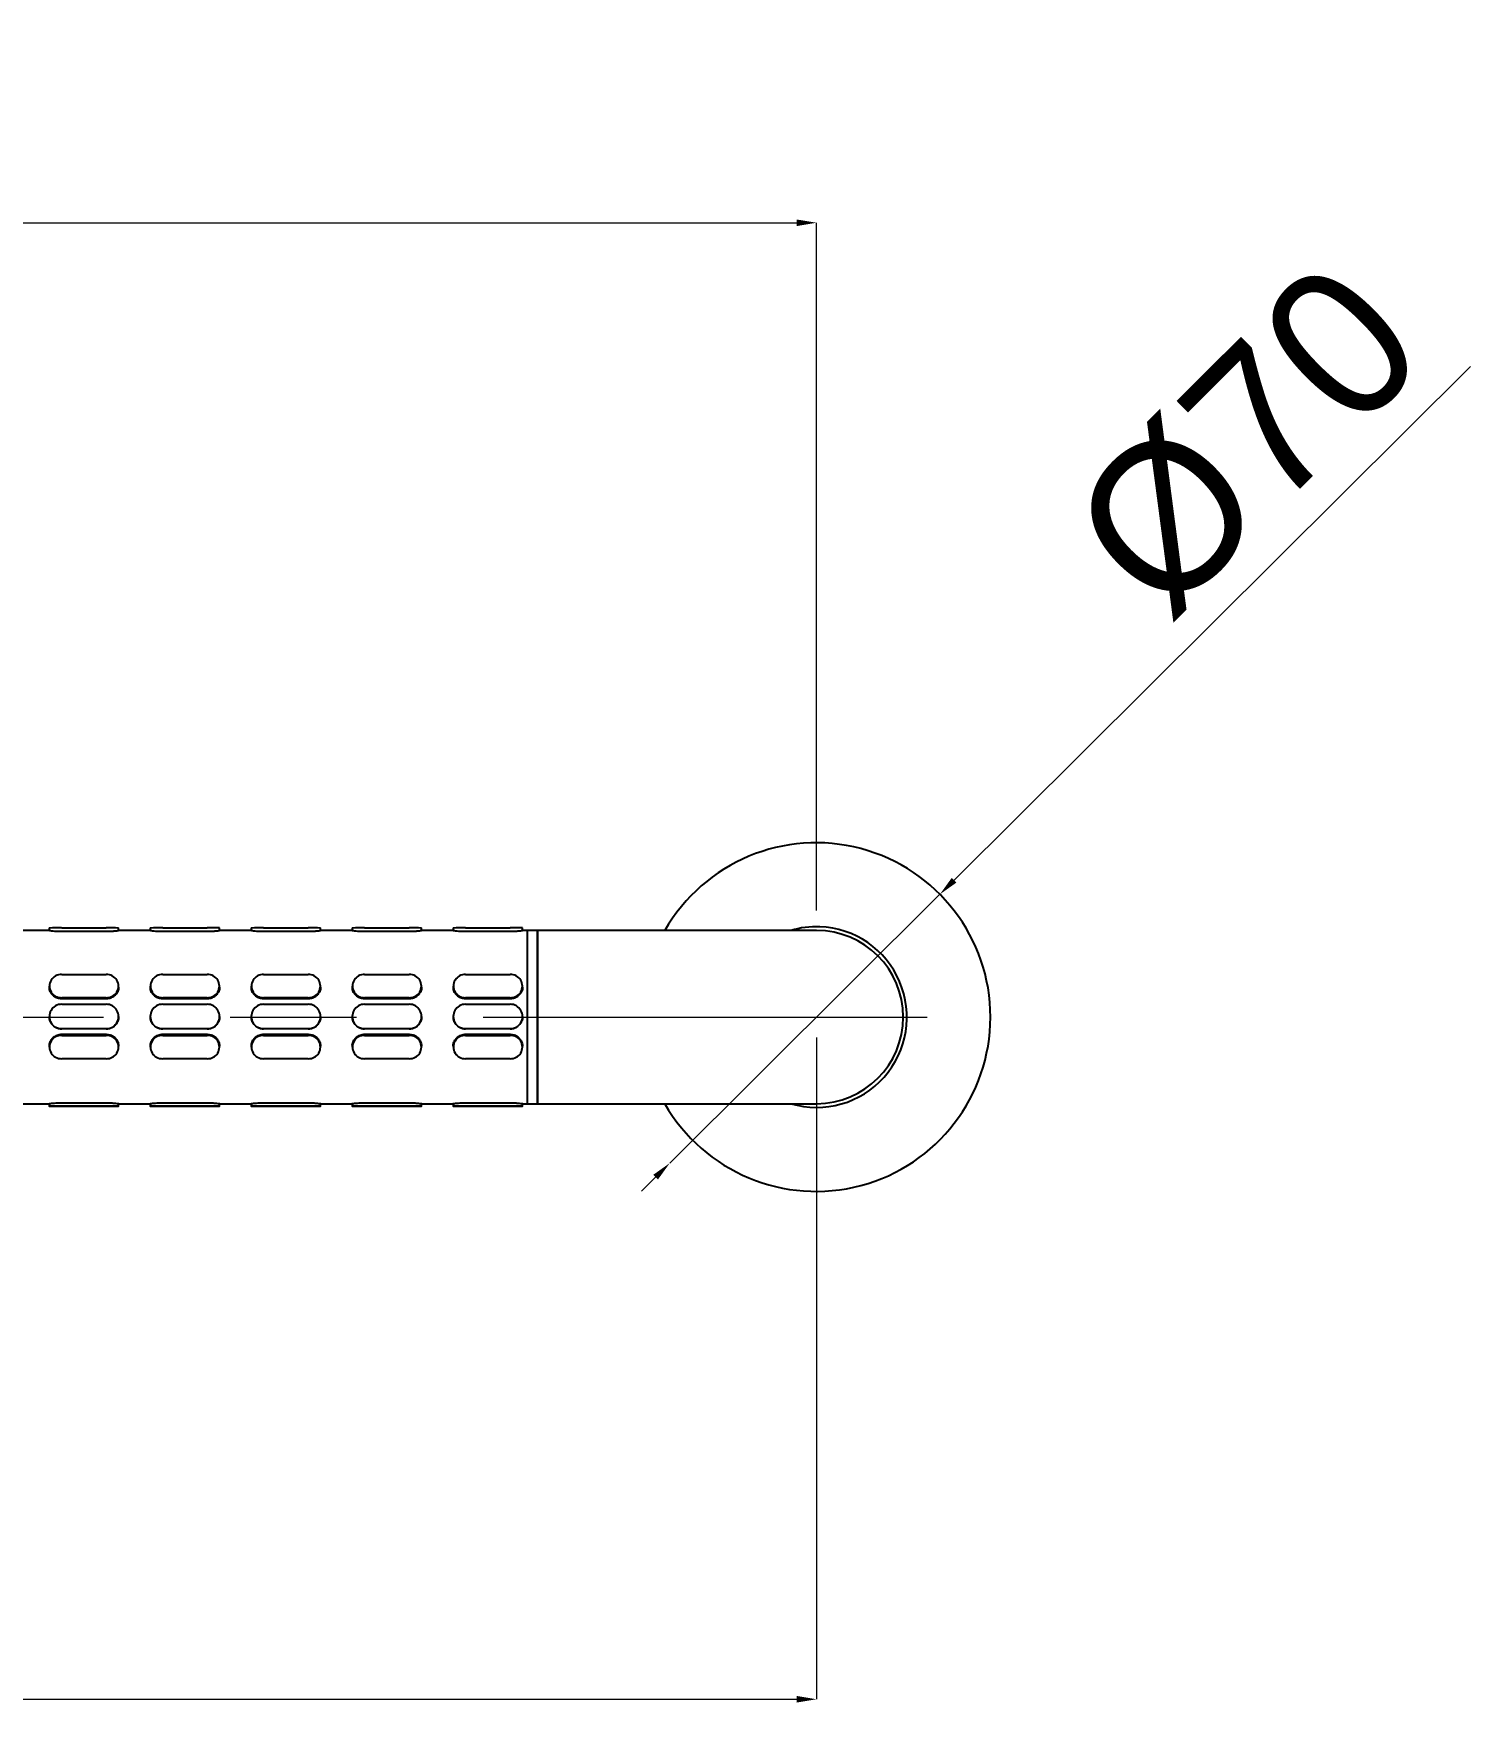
# Model space of a CAD drawing. Extents: x 0 to 3611, y 0 to 2646.
# Drawn here: x 881.6 to 1170.1, y 898.7 to 1234.6 of the extents above; entities that cross this region are included whole.
import ezdxf

# ---------------------------------------------------------------- set-up
doc = ezdxf.new("R2010")
doc.units = 0
doc.header["$LTSCALE"] = 10
doc.header["$MEASUREMENT"] = 0
doc.header["$PDMODE"] = 3
doc.header["$PDSIZE"] = -10
doc.linetypes.add('CENTERX2', pattern=[20.32, 12.7, -2.54, 2.54, -2.54])
doc.layers.get('0').update_dxf_attribs({"linetype": 'CONTINUOUS'})
doc.layers.get('DEFPOINTS').update_dxf_attribs({"linetype": 'CONTINUOUS'})
doc.layers.add('10', color=7, linetype='CONTINUOUS')
doc.styles.add('Daelim Dimension', font='')
doc.styles.get('Daelim Dimension').set_extended_font_data('나눔고딕')
doc.dimstyles.new('DEFAULT', dxfattribs={"dimscale": 2, "dimtxt": 2, "dimasz": 2, "dimexe": 0, "dimexo": 2, "dimgap": 1, "dimtad": 1, "dimdec": 0, "dimzin": 9, "dimdsep": 46, "dimtxsty": 'Daelim Dimension', "dimcen": 0.5, "dimclrd": 5, "dimclre": 5, "dimclrt": 256, "dimadec": 1, "dimazin": 0, "dimtfac": 1, "dimtdec": 0, "dimtix": 1, "dimtmove": 0, "dimatfit": 3, "dimfxl": 1, "dimtolj": 1, "dimtzin": 1, "dimlwd": 9, "dimlwe": 9, "dimarcsym": 0})

# ---------------------------------------------------------------- blocks, each defined once
blk = doc.blocks.new('*D6')
at = {"color": 5, "lineweight": 9, "transparency": 16777216}
for p, q in [((428.79, 1059.25), (428.79, 1196.62)), ((432.79, 1196.62), (1034.79, 1196.62)), ((1038.79, 1058.5), (1038.79, 1196.62))]:
    blk.add_line(p, q, dxfattribs=at)
at = {"color": 5, "transparency": 16777216}
for points in [[(432.79, 1197.28), (432.79, 1195.95), (428.79, 1196.62)], [(1034.79, 1197.28), (1034.79, 1195.95), (1038.79, 1196.62)]]:
    blk.add_solid(points, dxfattribs=at)
at = {"layer": 'DEFPOINTS', "color": 0, "transparency": 16777216}
for p in [(1038.79, 1196.62), (428.79, 1055.25), (1038.79, 1054.5)]:
    blk.add_point(p, dxfattribs=at)
at = {"color": 7, "transparency": 16777216, "insert": (733.79, 1214.95), "char_height": 30, "attachment_point": 5, "style": 'Daelim Dimension'}
blk.add_mtext('\\A1;610', dxfattribs=at)
blk = doc.blocks.new('*D2')
at = {"color": 5, "lineweight": 9, "transparency": 16777216}
for p, q in [((338.79, 1056.59), (338.79, 900.12)), ((1038.79, 1033.02), (1038.79, 900.12)), ((342.79, 900.12), (1034.79, 900.12))]:
    blk.add_line(p, q, dxfattribs=at)
at = {"color": 5, "transparency": 16777216}
for points in [[(342.79, 900.79), (342.79, 899.45), (338.79, 900.12)], [(1034.79, 900.79), (1034.79, 899.45), (1038.79, 900.12)]]:
    blk.add_solid(points, dxfattribs=at)
at = {"layer": 'DEFPOINTS', "color": 0, "transparency": 16777216}
for p in [(338.79, 1060.59), (1038.79, 1037.02), (1038.79, 900.12)]:
    blk.add_point(p, dxfattribs=at)
at = {"color": 7, "transparency": 16777216, "insert": (688.79, 918.34), "char_height": 30, "attachment_point": 5, "style": 'Daelim Dimension'}
blk.add_mtext('\\A1;700', dxfattribs=at)
blk = doc.blocks.new('*D7')
at = {"color": 5, "lineweight": 9, "transparency": 16777216}
for p, q in [((1170.08, 1167.77), (1066.39, 1064.58)), ((1009.32, 1007.78), (1063.55, 1061.76)), ((1006.48, 1004.96), (1003.64, 1002.14))]:
    blk.add_line(p, q, dxfattribs=at)
at = {"color": 5, "transparency": 16777216}
for points in [[(1065.92, 1065.05), (1066.86, 1064.11), (1063.55, 1061.76)], [(1006.01, 1005.44), (1006.95, 1004.49), (1009.32, 1007.78)]]:
    blk.add_solid(points, dxfattribs=at)
at = {"layer": 'DEFPOINTS', "color": 0, "transparency": 16777216}
for p in [(1063.55, 1061.76), (1009.32, 1007.78)]:
    blk.add_point(p, dxfattribs=at)
at = {"color": 7, "transparency": 16777216, "insert": (1125.34, 1153.1), "char_height": 30, "attachment_point": 5, "rotation": 44.8598, "style": 'Daelim Dimension'}
blk.add_mtext('\\A1;%%C70', dxfattribs=at)

msp = doc.modelspace()

# ---------------------------------------------------------------- linework, layer by layer
at = {"color": 7, "linetype": 'Continuous', "lineweight": 25}
for p, q in [((884.76, 1055), (884.76, 1054.5)), ((887.25, 1055.01), (896.19, 1055.01)), ((898.67, 1054.5), (898.67, 1055)), ((905.03, 1055), (905.03, 1054.5)), ((907.52, 1055.01), (916.46, 1055.01)), ((918.95, 1054.5), (918.95, 1055)), ((925.31, 1055), (925.31, 1054.5)), ((927.79, 1055.01), (936.73, 1055.01)), ((939.22, 1054.5), (939.22, 1055)), ((945.58, 1055), (945.58, 1054.5)), ((948.06, 1055.01), (957.01, 1055.01)), ((959.49, 1054.5), (959.49, 1055)), ((965.85, 1055), (965.85, 1054.5)), ((968.34, 1055.01), (977.28, 1055.01)), ((979.76, 1054.5), (979.76, 1055)), ((884.79, 1054.5), (878.36, 1054.5)), ((887.25, 1054.34), (896.19, 1054.34)), ((905.06, 1054.5), (898.64, 1054.5)), ((907.52, 1054.34), (916.46, 1054.34)), ((925.33, 1054.5), (918.91, 1054.5)), ((927.79, 1054.34), (936.73, 1054.34)), ((945.6, 1054.5), (939.18, 1054.5)), ((948.06, 1054.34), (957.01, 1054.34)), ((965.88, 1054.5), (959.45, 1054.5)), ((968.34, 1054.34), (977.28, 1054.34)), ((980.76, 1054.5), (979.73, 1054.5)), ((982.74, 1054.5), (980.76, 1054.5)), ((980.76, 1019.72), (980.76, 1054.5)), ((980.76, 1037.11), (980.76, 1054.5)), ((1013.95, 1054.5), (982.74, 1054.5)), ((982.74, 1037.11), (982.74, 1054.5)), ((982.74, 1054.5), (982.74, 1019.72)), ((1038.79, 1054.5), (1013.95, 1054.5)), ((887.25, 1045.66), (896.19, 1045.66)), ((907.52, 1045.66), (916.46, 1045.66)), ((927.79, 1045.66), (936.73, 1045.66)), ((948.06, 1045.66), (957.01, 1045.66)), ((968.34, 1045.66), (977.28, 1045.66)), ((884.76, 1043.33), (884.76, 1043.15)), ((898.67, 1043.15), (898.67, 1043.33)), ((905.03, 1043.33), (905.03, 1043.15)), ((918.95, 1043.15), (918.95, 1043.33)), ((925.31, 1043.33), (925.31, 1043.15)), ((939.22, 1043.15), (939.22, 1043.33)), ((945.58, 1043.33), (945.58, 1043.15)), ((959.49, 1043.15), (959.49, 1043.33)), ((965.85, 1043.33), (965.85, 1043.15)), ((979.76, 1043.15), (979.76, 1043.33)), ((896.19, 1041), (887.25, 1041)), ((896.19, 1040.76), (887.25, 1040.76)), ((887.25, 1039.7), (896.19, 1039.7)), ((916.46, 1041), (907.52, 1041)), ((916.46, 1040.76), (907.52, 1040.76)), ((907.52, 1039.7), (916.46, 1039.7)), ((936.73, 1041), (927.79, 1041)), ((936.73, 1040.76), (927.79, 1040.76)), ((927.79, 1039.7), (936.73, 1039.7)), ((957.01, 1041), (948.06, 1041)), ((957.01, 1040.76), (948.06, 1040.76)), ((948.06, 1039.7), (957.01, 1039.7)), ((977.28, 1041), (968.34, 1041)), ((977.28, 1040.76), (968.34, 1040.76)), ((968.34, 1039.7), (977.28, 1039.7)), ((884.76, 1037.21), (884.76, 1037.21)), ((898.67, 1037.21), (898.67, 1037.21)), ((905.03, 1037.21), (905.03, 1037.21)), ((918.95, 1037.21), (918.95, 1037.21)), ((925.31, 1037.21), (925.31, 1037.21)), ((939.22, 1037.21), (939.22, 1037.21)), ((945.58, 1037.21), (945.58, 1037.21)), ((959.49, 1037.21), (959.49, 1037.21)), ((965.85, 1037.21), (965.85, 1037.21)), ((979.76, 1037.21), (979.76, 1037.21)), ((980.76, 1019.72), (980.76, 1037.11)), ((982.74, 1019.72), (982.74, 1037.11)), ((896.19, 1034.73), (887.25, 1034.73)), ((896.19, 1034.73), (887.25, 1034.73)), ((887.25, 1033.66), (896.19, 1033.66)), ((887.25, 1033.43), (896.19, 1033.43)), ((916.46, 1034.73), (907.52, 1034.73)), ((916.46, 1034.73), (907.52, 1034.73)), ((907.52, 1033.66), (916.46, 1033.66)), ((907.52, 1033.43), (916.46, 1033.43)), ((936.73, 1034.73), (927.79, 1034.73)), ((936.73, 1034.73), (927.79, 1034.73)), ((927.79, 1033.66), (936.73, 1033.66)), ((927.79, 1033.43), (936.73, 1033.43)), ((957.01, 1034.73), (948.06, 1034.73)), ((957.01, 1034.73), (948.06, 1034.73)), ((948.06, 1033.66), (957.01, 1033.66)), ((948.06, 1033.43), (957.01, 1033.43)), ((977.28, 1034.73), (968.34, 1034.73)), ((977.28, 1034.73), (968.34, 1034.73)), ((968.34, 1033.66), (977.28, 1033.66)), ((968.34, 1033.43), (977.28, 1033.43)), ((884.76, 1031.26), (884.76, 1031.09)), ((896.19, 1028.75), (887.25, 1028.75)), ((898.67, 1031.09), (898.67, 1031.26)), ((905.03, 1031.26), (905.03, 1031.09)), ((916.46, 1028.75), (907.52, 1028.75)), ((918.95, 1031.09), (918.95, 1031.26)), ((925.31, 1031.26), (925.31, 1031.09)), ((936.73, 1028.75), (927.79, 1028.75)), ((939.22, 1031.09), (939.22, 1031.26)), ((945.58, 1031.26), (945.58, 1031.09)), ((957.01, 1028.75), (948.06, 1028.75)), ((959.49, 1031.09), (959.49, 1031.26)), ((965.85, 1031.26), (965.85, 1031.09)), ((977.28, 1028.75), (968.34, 1028.75)), ((979.76, 1031.09), (979.76, 1031.26)), ((878.38, 1019.72), (884.8, 1019.72)), ((884.76, 1019.73), (884.76, 1019.22)), ((887.25, 1019.91), (896.19, 1019.91)), ((887.25, 1019.24), (896.19, 1019.24)), ((896.19, 1019.21), (887.25, 1019.21)), ((898.65, 1019.72), (905.07, 1019.72)), ((898.67, 1019.22), (898.67, 1019.73)), ((905.03, 1019.73), (905.03, 1019.22)), ((907.52, 1019.91), (916.46, 1019.91)), ((907.52, 1019.24), (916.46, 1019.24)), ((916.46, 1019.21), (907.52, 1019.21)), ((918.92, 1019.72), (925.34, 1019.72)), ((918.95, 1019.22), (918.95, 1019.73)), ((925.31, 1019.73), (925.31, 1019.22)), ((927.79, 1019.91), (936.73, 1019.91)), ((927.79, 1019.24), (936.73, 1019.24)), ((936.73, 1019.21), (927.79, 1019.21)), ((939.19, 1019.72), (945.61, 1019.72)), ((939.22, 1019.22), (939.22, 1019.73)), ((945.58, 1019.73), (945.58, 1019.22)), ((948.06, 1019.91), (957.01, 1019.91)), ((948.06, 1019.24), (957.01, 1019.24)), ((957.01, 1019.21), (948.06, 1019.21)), ((959.47, 1019.72), (965.89, 1019.72)), ((959.49, 1019.22), (959.49, 1019.73)), ((965.85, 1019.73), (965.85, 1019.22)), ((968.34, 1019.91), (977.28, 1019.91)), ((968.34, 1019.24), (977.28, 1019.24)), ((977.28, 1019.21), (968.34, 1019.21)), ((979.74, 1019.72), (980.76, 1019.72)), ((979.76, 1019.22), (979.76, 1019.73)), ((980.76, 1019.72), (982.74, 1019.72)), ((982.74, 1019.72), (1013.95, 1019.72)), ((1013.95, 1019.72), (1038.79, 1019.72))]:
    msp.add_line(p, q, dxfattribs=at)
at = {"color": 7, "linetype": 'Continuous', "lineweight": 25, "flags": 128}
for points in [[(887.25, 1019.21), (886.29, 1019.21), (885.49, 1019.21), (884.95, 1019.22), (884.76, 1019.22), (884.95, 1019.23), (885.49, 1019.23), (886.29, 1019.24), (887.25, 1019.24)], [(896.19, 1019.24), (897.14, 1019.24), (897.95, 1019.23), (898.48, 1019.23), (898.67, 1019.22), (898.48, 1019.22), (897.95, 1019.21), (897.14, 1019.21), (896.19, 1019.21)], [(907.52, 1019.21), (906.57, 1019.21), (905.76, 1019.21), (905.22, 1019.22), (905.03, 1019.22), (905.22, 1019.23), (905.76, 1019.23), (906.57, 1019.24), (907.52, 1019.24)], [(916.46, 1019.24), (917.41, 1019.24), (918.22, 1019.23), (918.76, 1019.23), (918.95, 1019.22), (918.76, 1019.22), (918.22, 1019.21), (917.41, 1019.21), (916.46, 1019.21)], [(927.79, 1019.21), (926.84, 1019.21), (926.03, 1019.21), (925.49, 1019.22), (925.31, 1019.22), (925.49, 1019.23), (926.03, 1019.23), (926.84, 1019.24), (927.79, 1019.24)], [(936.73, 1019.24), (937.68, 1019.24), (938.49, 1019.23), (939.03, 1019.23), (939.22, 1019.22), (939.03, 1019.22), (938.49, 1019.21), (937.68, 1019.21), (936.73, 1019.21)], [(948.06, 1019.21), (947.11, 1019.21), (946.31, 1019.21), (945.77, 1019.22), (945.58, 1019.22), (945.77, 1019.23), (946.31, 1019.23), (947.11, 1019.24), (948.06, 1019.24)], [(957.01, 1019.24), (957.96, 1019.24), (958.76, 1019.23), (959.3, 1019.23), (959.49, 1019.22), (959.3, 1019.22), (958.76, 1019.21), (957.96, 1019.21), (957.01, 1019.21)], [(968.34, 1019.21), (967.38, 1019.21), (966.58, 1019.21), (966.04, 1019.22), (965.85, 1019.22), (966.04, 1019.23), (966.58, 1019.23), (967.38, 1019.24), (968.34, 1019.24)], [(977.28, 1019.24), (978.23, 1019.24), (979.04, 1019.23), (979.57, 1019.23), (979.76, 1019.22), (979.57, 1019.22), (979.04, 1019.21), (978.23, 1019.21), (977.28, 1019.21)]]:
    msp.add_lwpolyline(points, dxfattribs=at)
msp.add_arc((1038.7, 1037.11), 35, 209.7933, 150.2067)
at = {"color": 7, "linetype": 'Continuous', "lineweight": 25}
for centre, radius, start, end in [((886.62, 946.69), 108.32, 89.6715, 90.9856), ((896.81, 946.7), 108.31, 89.0143, 90.3286), ((906.9, 946.7), 108.31, 89.6714, 90.9857), ((917.08, 946.69), 108.33, 89.0144, 90.3285), ((927.17, 946.69), 108.32, 89.6715, 90.9856), ((937.35, 946.69), 108.32, 89.0144, 90.3285), ((947.44, 946.69), 108.32, 89.6715, 90.9856), ((957.63, 946.69), 108.32, 89.0144, 90.3285), ((967.71, 946.69), 108.32, 89.6715, 90.9856), ((977.9, 946.7), 108.32, 89.0144, 90.3285), ((1038.79, 1037.11), 18.14, 87.9473, 106.4831), ((1038.79, 1037.11), 18.14, 253.5169, 87.9473), ((1038.79, 1037.11), 17.39, 0, 90), ((887.12, 1043.33), 2.33, 87.0353, 272.9647), ((896.31, 1043.33), 2.33, 267.0348, 92.9652), ((907.4, 1043.33), 2.33, 87.0348, 272.9652), ((916.58, 1043.33), 2.33, 267.0357, 92.9643), ((927.67, 1043.33), 2.33, 87.0357, 272.9643), ((936.85, 1043.33), 2.33, 267.0357, 92.9643), ((947.94, 1043.33), 2.33, 87.0357, 272.9643), ((957.13, 1043.33), 2.33, 267.0357, 92.9643), ((968.21, 1043.33), 2.33, 87.0357, 272.9643), ((977.4, 1043.33), 2.33, 267.0357, 92.9643), ((887.25, 1037.21), 2.48, 89.999, 270.001), ((896.19, 1037.21), 2.48, 269.9986, 90.0014), ((907.52, 1037.21), 2.48, 89.9986, 270.0014), ((916.46, 1037.21), 2.48, 269.9995, 90.0005), ((927.79, 1037.21), 2.48, 89.9995, 270.0005), ((936.73, 1037.21), 2.48, 269.9995, 90.0005), ((948.06, 1037.21), 2.48, 89.9995, 270.0005), ((957.01, 1037.21), 2.48, 269.9995, 90.0005), ((968.34, 1037.21), 2.48, 89.9995, 270.0005), ((977.28, 1037.21), 2.48, 269.9995, 90.0005), ((1038.79, 1037.11), 17.39, 270, 0), ((887.13, 1031.09), 2.34, 87.2276, 272.7724), ((896.3, 1031.09), 2.34, 267.2271, 92.7729), ((907.4, 1031.09), 2.34, 87.2271, 272.7729), ((916.57, 1031.09), 2.34, 267.2281, 92.7719), ((927.68, 1031.09), 2.34, 87.2281, 272.7719), ((936.85, 1031.09), 2.34, 267.2281, 92.7719), ((947.95, 1031.09), 2.34, 87.2281, 272.7719), ((957.12, 1031.09), 2.34, 267.2281, 92.7719), ((968.22, 1031.09), 2.34, 87.2281, 272.7719), ((977.39, 1031.09), 2.34, 267.2281, 92.7719)]:
    msp.add_arc(centre, radius, start, end, dxfattribs=at)
for points, knots in [([(884.79, 1054.5), (884.78, 1054.5), (884.75, 1054.51), (884.98, 1054.48), (885.44, 1054.42), (886.14, 1054.37), (886.78, 1054.34), (887.15, 1054.34), (887.25, 1054.34)], [0, 0, 0, 0, 0.046437, 0.26439, 0.483112, 0.703782, 0.924572, 1, 1, 1, 1]), ([(896.19, 1054.34), (896.47, 1054.34), (897.02, 1054.35), (897.76, 1054.4), (898.32, 1054.46), (898.63, 1054.5), (898.64, 1054.5), (898.64, 1054.5)], [0, 0, 0, 0, 0.218969, 0.437888, 0.658213, 0.879475, 1, 1, 1, 1]), ([(905.06, 1054.5), (905.05, 1054.5), (905.03, 1054.51), (905.25, 1054.48), (905.72, 1054.42), (906.41, 1054.37), (907.05, 1054.34), (907.42, 1054.34), (907.52, 1054.34)], [0, 0, 0, 0, 0.046437, 0.264391, 0.483113, 0.703775, 0.924572, 1, 1, 1, 1]), ([(916.46, 1054.34), (916.74, 1054.34), (917.29, 1054.35), (918.04, 1054.4), (918.59, 1054.46), (918.91, 1054.5), (918.91, 1054.5), (918.91, 1054.5)], [0, 0, 0, 0, 0.218957, 0.437879, 0.658208, 0.879473, 1, 1, 1, 1]), ([(925.33, 1054.5), (925.33, 1054.5), (925.3, 1054.51), (925.52, 1054.48), (925.99, 1054.42), (926.68, 1054.37), (927.32, 1054.34), (927.69, 1054.34), (927.79, 1054.34)], [0, 0, 0, 0, 0.046437, 0.264388, 0.48311, 0.703774, 0.924572, 1, 1, 1, 1]), ([(936.73, 1054.34), (937.01, 1054.34), (937.57, 1054.35), (938.31, 1054.4), (938.87, 1054.46), (939.18, 1054.5), (939.18, 1054.5), (939.18, 1054.5)], [0, 0, 0, 0, 0.2189721, 0.4378801, 0.6582085, 0.8794737, 1, 1, 1, 1]), ([(945.6, 1054.5), (945.6, 1054.5), (945.57, 1054.51), (945.79, 1054.48), (946.26, 1054.42), (946.95, 1054.37), (947.59, 1054.34), (947.97, 1054.34), (948.06, 1054.34)], [0, 0, 0, 0, 0.046438, 0.264389, 0.483112, 0.703788, 0.924572, 1, 1, 1, 1]), ([(957.01, 1054.34), (957.28, 1054.34), (957.84, 1054.35), (958.58, 1054.4), (959.14, 1054.46), (959.45, 1054.5), (959.45, 1054.5), (959.45, 1054.5)], [0, 0, 0, 0, 0.2189719, 0.4378797, 0.6582079, 0.8794729, 1, 1, 1, 1]), ([(965.88, 1054.5), (965.87, 1054.5), (965.84, 1054.51), (966.07, 1054.48), (966.53, 1054.42), (967.23, 1054.37), (967.87, 1054.34), (968.24, 1054.34), (968.34, 1054.34)], [0, 0, 0, 0, 0.046438, 0.264389, 0.483112, 0.703788, 0.924572, 1, 1, 1, 1]), ([(977.28, 1054.34), (977.56, 1054.34), (978.11, 1054.35), (978.85, 1054.4), (979.41, 1054.46), (979.72, 1054.5), (979.73, 1054.5), (979.73, 1054.5)], [0, 0, 0, 0, 0.218971, 0.437892, 0.658209, 0.879473, 1, 1, 1, 1]), ([(887.25, 1040.76), (886.97, 1040.79), (886.41, 1040.84), (885.67, 1041.26), (885.11, 1041.87), (884.79, 1042.54), (884.79, 1042.98), (884.79, 1043.15)], [0, 0, 0, 0, 0.213249, 0.426443, 0.641013, 0.856495, 1, 1, 1, 1]), ([(898.64, 1043.15), (898.65, 1043.06), (898.69, 1042.72), (898.46, 1042.12), (897.99, 1041.45), (897.3, 1040.97), (896.66, 1040.78), (896.28, 1040.76), (896.19, 1040.76)], [0, 0, 0, 0, 0.070496, 0.282951, 0.496154, 0.711249, 0.926475, 1, 1, 1, 1]), ([(907.52, 1040.76), (907.24, 1040.79), (906.68, 1040.84), (905.94, 1041.26), (905.38, 1041.87), (905.06, 1042.54), (905.06, 1042.98), (905.06, 1043.15)], [0, 0, 0, 0, 0.213248, 0.426447, 0.641015, 0.856496, 1, 1, 1, 1]), ([(918.91, 1043.15), (918.92, 1043.06), (918.96, 1042.72), (918.73, 1042.12), (918.26, 1041.45), (917.57, 1040.97), (916.93, 1040.78), (916.56, 1040.76), (916.46, 1040.76)], [0, 0, 0, 0, 0.070497, 0.28295, 0.496164, 0.711261, 0.926475, 1, 1, 1, 1]), ([(927.79, 1040.76), (927.51, 1040.79), (926.96, 1040.84), (926.21, 1041.26), (925.66, 1041.87), (925.34, 1042.54), (925.34, 1042.98), (925.34, 1043.15)], [0, 0, 0, 0, 0.21325, 0.426451, 0.641011, 0.856494, 1, 1, 1, 1]), ([(939.19, 1043.15), (939.2, 1043.06), (939.23, 1042.72), (939.01, 1042.12), (938.54, 1041.45), (937.84, 1040.97), (937.2, 1040.78), (936.83, 1040.76), (936.73, 1040.76)], [0, 0, 0, 0, 0.070496, 0.282948, 0.496153, 0.711262, 0.926475, 1, 1, 1, 1]), ([(948.06, 1040.76), (947.78, 1040.79), (947.23, 1040.84), (946.49, 1041.26), (945.93, 1041.87), (945.61, 1042.54), (945.61, 1042.98), (945.61, 1043.15)], [0, 0, 0, 0, 0.213251, 0.426439, 0.64101, 0.856494, 1, 1, 1, 1]), ([(959.46, 1043.15), (959.47, 1043.06), (959.5, 1042.72), (959.28, 1042.12), (958.81, 1041.45), (958.12, 1040.97), (957.48, 1040.78), (957.1, 1040.76), (957.01, 1040.76)], [0, 0, 0, 0, 0.070496, 0.282948, 0.496152, 0.711248, 0.926475, 1, 1, 1, 1]), ([(968.34, 1040.76), (968.06, 1040.79), (967.5, 1040.84), (966.76, 1041.26), (966.2, 1041.87), (965.88, 1042.54), (965.88, 1042.98), (965.88, 1043.15)], [0, 0, 0, 0, 0.213251, 0.426439, 0.64101, 0.856494, 1, 1, 1, 1]), ([(979.73, 1043.15), (979.74, 1043.06), (979.78, 1042.72), (979.55, 1042.12), (979.08, 1041.45), (978.39, 1040.97), (977.75, 1040.78), (977.37, 1040.76), (977.28, 1040.76)], [0, 0, 0, 0, 0.070496, 0.282948, 0.496152, 0.711248, 0.926475, 1, 1, 1, 1]), ([(887.25, 1034.73), (886.97, 1034.75), (886.41, 1034.81), (885.67, 1035.23), (885.11, 1035.86), (884.79, 1036.56), (884.79, 1037.03), (884.79, 1037.21)], [0, 0, 0, 0, 0.213249, 0.426443, 0.641013, 0.856496, 1, 1, 1, 1]), ([(898.64, 1037.21), (898.65, 1037.12), (898.69, 1036.75), (898.46, 1036.12), (897.99, 1035.43), (897.3, 1034.94), (896.66, 1034.74), (896.28, 1034.73), (896.19, 1034.73)], [0, 0, 0, 0, 0.070497, 0.282951, 0.496154, 0.711249, 0.926475, 1, 1, 1, 1]), ([(907.52, 1034.73), (907.24, 1034.75), (906.68, 1034.81), (905.94, 1035.23), (905.38, 1035.86), (905.06, 1036.56), (905.06, 1037.03), (905.06, 1037.21)], [0, 0, 0, 0, 0.213248, 0.426447, 0.641015, 0.856497, 1, 1, 1, 1]), ([(918.91, 1037.21), (918.92, 1037.12), (918.96, 1036.75), (918.73, 1036.12), (918.26, 1035.43), (917.57, 1034.94), (916.93, 1034.74), (916.56, 1034.73), (916.46, 1034.73)], [0, 0, 0, 0, 0.070497, 0.28295, 0.496164, 0.711261, 0.926475, 1, 1, 1, 1]), ([(927.79, 1034.73), (927.51, 1034.75), (926.96, 1034.81), (926.21, 1035.23), (925.66, 1035.86), (925.34, 1036.56), (925.34, 1037.03), (925.34, 1037.21)], [0, 0, 0, 0, 0.21325, 0.426451, 0.641011, 0.856495, 1, 1, 1, 1]), ([(939.19, 1037.21), (939.2, 1037.12), (939.23, 1036.75), (939.01, 1036.12), (938.54, 1035.43), (937.84, 1034.94), (937.2, 1034.74), (936.83, 1034.73), (936.73, 1034.73)], [0, 0, 0, 0, 0.070496, 0.282948, 0.496153, 0.711262, 0.926475, 1, 1, 1, 1]), ([(948.06, 1034.73), (947.78, 1034.75), (947.23, 1034.81), (946.49, 1035.23), (945.93, 1035.86), (945.61, 1036.56), (945.61, 1037.03), (945.61, 1037.21)], [0, 0, 0, 0, 0.213251, 0.426439, 0.64101, 0.856494, 1, 1, 1, 1]), ([(959.46, 1037.21), (959.47, 1037.12), (959.5, 1036.75), (959.28, 1036.12), (958.81, 1035.43), (958.12, 1034.94), (957.48, 1034.74), (957.1, 1034.73), (957.01, 1034.73)], [0, 0, 0, 0, 0.070496, 0.282948, 0.496152, 0.711248, 0.926475, 1, 1, 1, 1]), ([(968.34, 1034.73), (968.06, 1034.75), (967.5, 1034.81), (966.76, 1035.23), (966.2, 1035.86), (965.88, 1036.56), (965.88, 1037.03), (965.88, 1037.21)], [0, 0, 0, 0, 0.213251, 0.426439, 0.64101, 0.856494, 1, 1, 1, 1]), ([(979.73, 1037.21), (979.74, 1037.12), (979.78, 1036.75), (979.55, 1036.12), (979.08, 1035.43), (978.39, 1034.94), (977.75, 1034.74), (977.37, 1034.73), (977.28, 1034.73)], [0, 0, 0, 0, 0.070496, 0.282948, 0.496152, 0.711248, 0.926475, 1, 1, 1, 1]), ([(884.79, 1031.26), (884.78, 1031.35), (884.75, 1031.69), (884.97, 1032.29), (885.44, 1032.96), (886.14, 1033.45), (886.78, 1033.64), (887.15, 1033.65), (887.25, 1033.66)], [0, 0, 0, 0, 0.070496, 0.282949, 0.496154, 0.711256, 0.926475, 1, 1, 1, 1]), ([(896.19, 1033.66), (896.47, 1033.63), (897.02, 1033.58), (897.76, 1033.16), (898.32, 1032.55), (898.64, 1031.88), (898.64, 1031.43), (898.64, 1031.26)], [0, 0, 0, 0, 0.213248, 0.426447, 0.641016, 0.856496, 1, 1, 1, 1]), ([(905.06, 1031.26), (905.06, 1031.35), (905.02, 1031.69), (905.25, 1032.29), (905.72, 1032.96), (906.41, 1033.45), (907.05, 1033.64), (907.42, 1033.65), (907.52, 1033.66)], [0, 0, 0, 0, 0.070496, 0.282951, 0.496155, 0.711249, 0.926475, 1, 1, 1, 1]), ([(916.46, 1033.66), (916.74, 1033.63), (917.29, 1033.58), (918.04, 1033.16), (918.59, 1032.55), (918.91, 1031.88), (918.91, 1031.43), (918.91, 1031.26)], [0, 0, 0, 0, 0.213236, 0.426438, 0.64101, 0.856494, 1, 1, 1, 1]), ([(925.34, 1031.26), (925.33, 1031.35), (925.29, 1031.69), (925.52, 1032.29), (925.99, 1032.96), (926.68, 1033.45), (927.32, 1033.64), (927.69, 1033.65), (927.79, 1033.66)], [0, 0, 0, 0, 0.070496, 0.282947, 0.496152, 0.711248, 0.926475, 1, 1, 1, 1]), ([(936.73, 1033.66), (937.01, 1033.63), (937.57, 1033.58), (938.31, 1033.16), (938.87, 1032.55), (939.19, 1031.88), (939.19, 1031.43), (939.19, 1031.26)], [0, 0, 0, 0, 0.213251, 0.426439, 0.64101, 0.856493, 1, 1, 1, 1]), ([(945.61, 1031.26), (945.6, 1031.35), (945.57, 1031.69), (945.79, 1032.29), (946.26, 1032.96), (946.95, 1033.45), (947.59, 1033.64), (947.97, 1033.65), (948.06, 1033.66)], [0, 0, 0, 0, 0.070496, 0.282948, 0.496153, 0.711262, 0.926475, 1, 1, 1, 1]), ([(957.01, 1033.66), (957.28, 1033.63), (957.84, 1033.58), (958.58, 1033.16), (959.14, 1032.55), (959.46, 1031.88), (959.46, 1031.43), (959.46, 1031.26)], [0, 0, 0, 0, 0.213251, 0.426439, 0.64101, 0.856493, 1, 1, 1, 1]), ([(965.88, 1031.26), (965.87, 1031.35), (965.84, 1031.69), (966.06, 1032.29), (966.53, 1032.96), (967.23, 1033.45), (967.87, 1033.64), (968.24, 1033.65), (968.34, 1033.66)], [0, 0, 0, 0, 0.070496, 0.282948, 0.496153, 0.711262, 0.926475, 1, 1, 1, 1]), ([(977.28, 1033.66), (977.56, 1033.63), (978.11, 1033.58), (978.85, 1033.16), (979.41, 1032.55), (979.73, 1031.88), (979.73, 1031.43), (979.73, 1031.26)], [0, 0, 0, 0, 0.21325, 0.426451, 0.641012, 0.856494, 1, 1, 1, 1]), ([(884.8, 1019.73), (884.78, 1019.72), (884.74, 1019.72), (884.97, 1019.76), (885.44, 1019.82), (886.14, 1019.88), (886.78, 1019.91), (887.15, 1019.91), (887.25, 1019.91)], [0, 0, 0, 0, 0.094163, 0.301207, 0.508983, 0.718607, 0.928347, 1, 1, 1, 1]), ([(896.19, 1019.91), (896.47, 1019.91), (897.02, 1019.9), (897.76, 1019.84), (898.32, 1019.78), (898.65, 1019.73), (898.65, 1019.73), (898.65, 1019.72)], [0, 0, 0, 0, 0.208, 0.415952, 0.62524, 0.835418, 1, 1, 1, 1]), ([(905.07, 1019.73), (905.06, 1019.72), (905.02, 1019.72), (905.24, 1019.76), (905.72, 1019.82), (906.41, 1019.88), (907.05, 1019.91), (907.42, 1019.91), (907.52, 1019.91)], [0, 0, 0, 0, 0.094163, 0.301209, 0.508983, 0.718601, 0.928348, 1, 1, 1, 1]), ([(916.46, 1019.91), (916.74, 1019.91), (917.29, 1019.9), (918.04, 1019.84), (918.6, 1019.78), (918.92, 1019.73), (918.92, 1019.73), (918.92, 1019.72)], [0, 0, 0, 0, 0.207988, 0.415943, 0.625234, 0.835416, 1, 1, 1, 1]), ([(925.34, 1019.73), (925.33, 1019.72), (925.29, 1019.72), (925.52, 1019.76), (925.99, 1019.82), (926.68, 1019.88), (927.32, 1019.91), (927.69, 1019.91), (927.79, 1019.91)], [0, 0, 0, 0, 0.094163, 0.301205, 0.508981, 0.7186, 0.928347, 1, 1, 1, 1]), ([(936.73, 1019.91), (937.01, 1019.91), (937.57, 1019.9), (938.31, 1019.84), (938.87, 1019.78), (939.2, 1019.73), (939.19, 1019.73), (939.19, 1019.72)], [0, 0, 0, 0, 0.208003, 0.415944, 0.625235, 0.835416, 1, 1, 1, 1]), ([(945.61, 1019.73), (945.6, 1019.72), (945.56, 1019.72), (945.79, 1019.76), (946.26, 1019.82), (946.95, 1019.88), (947.59, 1019.91), (947.97, 1019.91), (948.06, 1019.91)], [0, 0, 0, 0, 0.094163, 0.301206, 0.508982, 0.718614, 0.928347, 1, 1, 1, 1]), ([(957.01, 1019.91), (957.28, 1019.91), (957.84, 1019.9), (958.58, 1019.84), (959.14, 1019.78), (959.47, 1019.73), (959.47, 1019.73), (959.47, 1019.72)], [0, 0, 0, 0, 0.208003, 0.415944, 0.625235, 0.835416, 1, 1, 1, 1]), ([(965.89, 1019.73), (965.87, 1019.72), (965.83, 1019.72), (966.06, 1019.76), (966.53, 1019.82), (967.23, 1019.88), (967.87, 1019.91), (968.24, 1019.91), (968.34, 1019.91)], [0, 0, 0, 0, 0.094164, 0.301207, 0.508983, 0.718614, 0.928347, 1, 1, 1, 1]), ([(977.28, 1019.91), (977.56, 1019.91), (978.11, 1019.9), (978.85, 1019.84), (979.41, 1019.78), (979.74, 1019.73), (979.74, 1019.73), (979.74, 1019.72)], [0, 0, 0, 0, 0.208002, 0.415956, 0.625236, 0.835416, 1, 1, 1, 1])]:
    msp.add_open_spline(points, degree=3, knots=knots, dxfattribs=at)
at = {"layer": '10', "color": 1, "linetype": 'CENTERX2', "lineweight": 18}
msp.add_line((362.25, 1037.11), (1061.03, 1037.11), dxfattribs=at)

# ---------------------------------------------------------------- dimensions: what is measured, and where the dimension line sits
for base, p1, p2, text, picture, middle in [((1038.79, 1196.62), (428.79, 1055.25), (1038.79, 1054.5), '610', '*D6', (733.79, 1214.95)), ((1038.79, 900.12), (338.79, 1060.59), (1038.79, 1037.02), '700', '*D2', (688.79, 918.34))]:
    dim = msp.add_linear_dim(base=base, p1=p1, p2=p2, text=text, dimstyle='DEFAULT', override={"dimtxt": 15, "dimclrd": 5, "dimclre": 5, "dimclrt": 7})
    dim.commit()
    dim.dimension.update_dxf_attribs({"geometry": picture, "text_midpoint": middle})
dim = msp.add_diameter_dim_2p(p1=(1009.32, 1007.78), p2=(1063.55, 1061.76), text='%%C70', dimstyle='DEFAULT', override={"dimtxt": 15, "dimclrd": 5, "dimclrt": 7})
dim.commit()
dim.dimension.update_dxf_attribs({"geometry": '*D7', "text_midpoint": (1140.27, 1138.1), "dimtype": 131})

doc.saveas('drawing.dxf')
